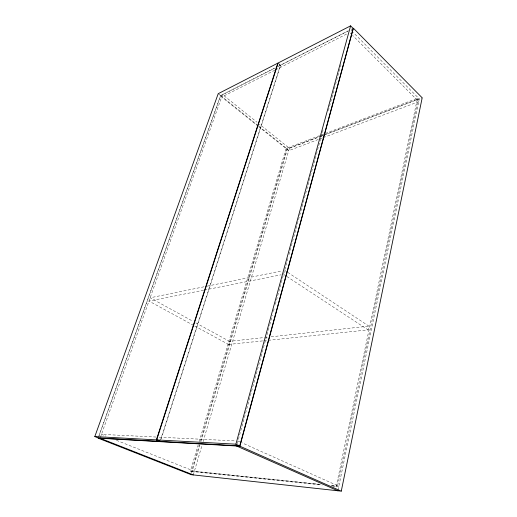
<?xml version="1.0" encoding="UTF-8"?>
<svg xmlns="http://www.w3.org/2000/svg" width="517" height="517" viewBox="0 0 517 517"><rect width="100%" height="100%" fill="white"/><g stroke="black" fill="none" stroke-linecap="round" stroke-linejoin="round"><path stroke-width="0.39" stroke-dasharray="2.58 1.94" d="M417.426 98.301L418.214 99.096L337.407 486.652L336.276 486.148L417.426 98.301L325.355 133.444M338.053 489.987L419.293 98.909L353.324 32.526M263.838 340.774L368.098 329.898L368.886 326.137L287.995 272.537M237.238 443.67L269.596 325.38M269.809 324.605L272.362 315.267M273.428 311.376L274.281 308.261M275.341 304.371L287.898 258.455M288.964 254.564L323.235 129.276M328.347 110.593L341.33 63.126M193.306 474.916L201.96 445.499M203.103 441.628L289.41 148.269L259.424 124.177M194.747 326.02L228.546 344.451L229.464 341.349L263.922 337.588M198.237 444.723L190.437 471.026L191.503 471.446L199.51 444.387M200.422 441.292L286.89 149.045L320.857 136.126M191.607 473.133L199.833 445.286M200.977 441.415L287.381 149.045L319.441 136.856M199.155 441.628L286.108 148.418L320.824 135.17M160.315 440.646L280.382 65.349L278.372 63.565M161.084 439.12L280.641 65.22L348.141 30.981M100.317 437.608L222.568 94.559L256.93 122.167M98.366 437.382L220.591 95.561L275.025 67.94M99.096 435.65L220.656 95.639L275.341 67.901M278.618 66.118L348.322 30.755M351.056 29.366L352.794 28.487M278.224 66.447L280.382 65.349M274.908 70.189L221.69 97.022L258.022 126.09M275.632 69.827L346.829 33.935M321.58 134.879L324.598 133.729M321.613 135.842L324.631 134.691M325.38 134.407L418.214 99.096M320.191 136.572L323.196 135.428M323.946 135.144L422.189 97.803M322.53 137.903L288.712 150.654L258.649 126.594M323.28 137.619L418.725 101.636L352.562 35.343M203.95 286.806L150.143 297.792L192.964 321.303M207.11 286.159L282.282 270.811M203.601 290.211L148.974 301.062L194.043 325.639M204.389 290.056L281.183 274.798M264.723 337.504L267.929 337.149M271.134 336.8L368.886 326.137M228.546 344.451L263.03 340.858M156.063 437.039L101.468 434.37L105.966 436.154M159.275 437.195L235.552 440.923M320.378 484.319L194.373 471.284L115.705 440.025M331.61 485.482L338.835 486.232L241.646 442.688M190.437 471.026L320.249 484.481M331.468 485.644L336.276 486.148M191.503 471.446L322.175 485.062M332.599 486.148L337.407 486.652M237.962 441.04L240.909 442.358M195.769 322.847L229.464 341.349M283.562 274.327L286.244 276.091M286.916 276.537L368.098 329.898M284.654 270.326L287.329 272.097M220.591 95.561L258.397 125.831M259.023 126.335L287.381 149.045M218.213 93.687L220.656 95.639M286.108 148.418L286.89 149.045M278.133 62.984L280.641 65.22M350.28 33.056L351.987 34.775M351.049 30.232L352.756 31.951"/><path stroke-width="0.78" d="M341.265 491.15L422.189 97.803L353.369 28.196L239.869 446.19L98.088 438.138L191.148 474.677L341.265 491.15L239.869 446.19M239.759 445.9L353.169 28.435L350.61 25.85L278.133 62.984L156.67 439.909L160.348 441.428L239.759 445.9L235.888 444.181L156.67 439.909M235.888 444.181L350.61 25.85M156.392 439.889L277.868 63.119L218.213 93.687L94.811 436.568L98.275 437.931L160.07 441.415L156.392 439.889L94.811 436.568M100.085 438.254L193.306 474.916M236.605 446.003L337.892 490.782"/></g></svg>
